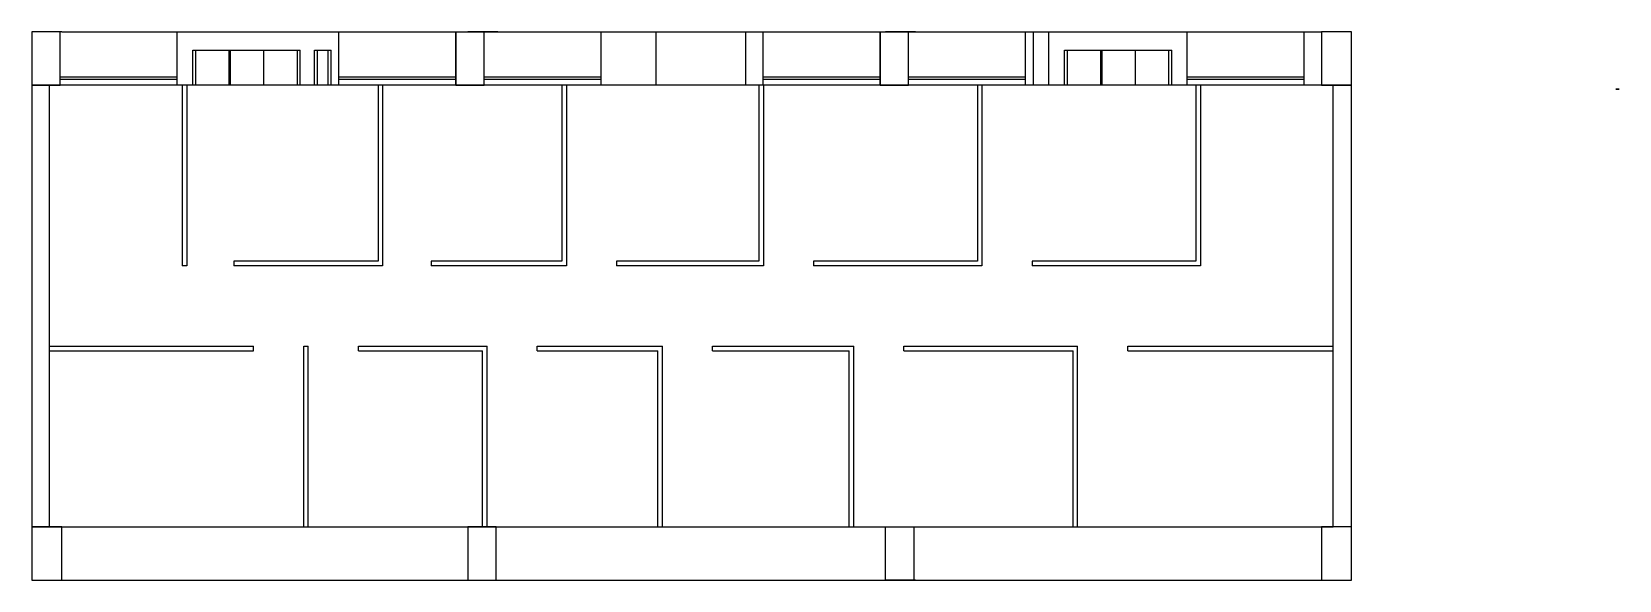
# Model space of a CAD drawing. Header units: inches. Extents: x 5367 to 11226, y 4634 to 9922.
# Drawn here: x 5367 to 6318, y 4634 to 4962 of the extents above; entities outside this region: 2.
import ezdxf

# ---------------------------------------------------------------- set-up
doc = ezdxf.new("R2010")
doc.units = ezdxf.units.IN
for name, color, linetype in [('concrete pillar', 50, 'Continuous'), ('new block', 10, 'Continuous'), ('wood', 44, 'Continuous')]:
    doc.layers.add(name, color=color, linetype=linetype)

msp = doc.modelspace()

# ---------------------------------------------------------------- linework, layer by layer
at = {"layer": 'concrete pillar'}
for p, q in [((5384.41, 4962.42), (5367.41, 4962.42)), ((5367.41, 4962.42), (5367.41, 4930.42)), ((5385.41, 4962.42), (5367.41, 4962.42)), ((5367.41, 4962.42), (5367.41, 4930.42)), ((5384.41, 4930.42), (5384.41, 4962.42)), ((5385.41, 4962.42), (6139.41, 4962.42)), ((5454.41, 4930.42), (5454.41, 4962.42)), ((5551.16, 4930.42), (5551.16, 4962.42)), ((5621.16, 4962.42), (5621.16, 4930.42)), ((5621.16, 4930.42), (5621.16, 4962.42)), ((5646.41, 4962.42), (5628.41, 4962.42)), ((5628.41, 4962.42), (5645.41, 4962.42)), ((5628.41, 4962.42), (5645.41, 4962.42)), ((5638.16, 4930.42), (5638.16, 4962.42)), ((5708.16, 4930.42), (5708.16, 4962.42)), ((5741.16, 4930.42), (5741.16, 4962.42)), ((5794.91, 4930.42), (5794.91, 4962.42)), ((5805.16, 4930.42), (5805.16, 4962.42)), ((5875.16, 4962.42), (5875.16, 4930.42)), ((5875.16, 4930.42), (5875.16, 4962.42)), ((5896.41, 4962.42), (5878.41, 4962.42)), ((5892.16, 4930.42), (5892.16, 4962.42)), ((5962.16, 4930.42), (5962.16, 4962.42)), ((5966.91, 4930.42), (5966.91, 4962.42)), ((5976.16, 4930.42), (5976.16, 4962.42)), ((6059.06, 4930.42), (6059.06, 4962.42)), ((6129.06, 4930.42), (6129.06, 4962.42)), ((6157.41, 4962.42), (6139.41, 4962.42)), ((6139.41, 4962.42), (6139.41, 4930.42)), ((6157.41, 4930.42), (6157.41, 4962.42)), ((10037.16, 4930.42), (10037.16, 4962.42)), ((5463.91, 4930.42), (5463.91, 4951.42)), ((5463.91, 4951.42), (5528.16, 4951.42)), ((5465.66, 4930.42), (5465.66, 4951.42)), ((5485.66, 4930.42), (5485.66, 4951.42)), ((5486.41, 4930.42), (5486.41, 4951.42)), ((5506.41, 4930.42), (5506.41, 4951.42)), ((5526.41, 4930.42), (5526.41, 4951.42)), ((5528.16, 4930.42), (5528.16, 4951.42)), ((5536.66, 4930.42), (5536.66, 4951.42)), ((5536.66, 4951.42), (5546.66, 4951.42)), ((5538.41, 4930.42), (5538.41, 4951.42)), ((5544.91, 4930.42), (5544.91, 4951.42)), ((5546.66, 4930.42), (5546.66, 4951.42)), ((5985.56, 4930.42), (5985.56, 4951.42)), ((5985.56, 4951.42), (6049.81, 4951.42)), ((5987.31, 4930.42), (5987.31, 4951.42)), ((6007.31, 4930.42), (6007.31, 4951.42)), ((6008.06, 4930.42), (6008.06, 4951.42)), ((6028.06, 4930.42), (6028.06, 4951.42)), ((6048.06, 4930.42), (6048.06, 4951.42)), ((6049.81, 4930.42), (6049.81, 4951.42)), ((5384.41, 4935.42), (5454.41, 4935.42)), ((5384.41, 4934.17), (5454.41, 4934.17)), ((5551.16, 4935.42), (5621.16, 4935.42)), ((5551.16, 4934.17), (5621.16, 4934.17)), ((5638.16, 4935.42), (5708.16, 4935.42)), ((5638.16, 4934.17), (5708.16, 4934.17)), ((5805.16, 4935.42), (5875.16, 4935.42)), ((5805.16, 4934.17), (5875.16, 4934.17)), ((5892.16, 4935.42), (5962.16, 4935.42)), ((5892.16, 4934.17), (5962.16, 4934.17)), ((6059.06, 4935.42), (6129.06, 4935.42)), ((6059.06, 4934.17), (6129.06, 4934.17)), ((5367.41, 4930.42), (5384.41, 4930.42)), ((5367.41, 4930.42), (5384.41, 4930.42)), ((5621.16, 4930.42), (5638.16, 4930.42)), ((5875.16, 4930.42), (5892.16, 4930.42)), ((6139.41, 4930.42), (6157.41, 4930.42)), ((5385.41, 4666.42), (5367.41, 4666.42)), ((5367.41, 4666.42), (5367.41, 4634.42)), ((5385.41, 4634.42), (5385.41, 4666.42)), ((5645.41, 4666.42), (5628.41, 4666.42)), ((5628.41, 4666.42), (5628.41, 4634.42)), ((5645.41, 4634.42), (5645.41, 4666.42)), ((5878.41, 4666.42), (5895.41, 4666.42)), ((5878.41, 4634.42), (5878.41, 4666.42)), ((5895.41, 4666.42), (5895.41, 4634.42)), ((6157.41, 4666.42), (6139.41, 4666.42)), ((6139.41, 4666.42), (6139.41, 4634.42)), ((6157.41, 4634.42), (6157.41, 4666.42)), ((5367.41, 4634.42), (5385.41, 4634.42)), ((5385.41, 4634.42), (6139.41, 4634.42)), ((5628.41, 4634.42), (5645.41, 4634.42)), ((5896.41, 4634.42), (5878.41, 4634.42)), ((6139.41, 4634.42), (6157.41, 4634.42))]:
    msp.add_line(p, q, dxfattribs=at)
msp.add_lwpolyline([(11213.5, 9890.35), (11226.5, 9890.35), (11226.5, 9922.35), (11213.5, 9922.35)], close=True, dxfattribs=at)
at = {"layer": 'new block'}
for p, q in [((6157.41, 4930.42), (5367.41, 4930.42)), ((5367.41, 4930.42), (5367.41, 4666.42)), ((5377.91, 4930.42), (5377.91, 4666.42)), ((6146.41, 4666.42), (6146.41, 4930.42)), ((6157.41, 4666.42), (6157.41, 4930.42)), ((5367.41, 4666.42), (6146.41, 4666.42))]:
    msp.add_line(p, q, dxfattribs=at)
at = {"layer": 'wood'}
for p, q in [((5457.41, 4930.42), (5457.41, 4822.42)), ((5460.16, 4930.42), (5460.16, 4822.42)), ((5574.66, 4930.42), (5574.66, 4825.17)), ((5577.41, 4930.42), (5577.41, 4822.42)), ((5684.66, 4930.42), (5684.66, 4825.17)), ((5687.41, 4930.42), (5687.41, 4822.42)), ((5802.66, 4930.42), (5802.66, 4825.17)), ((5805.41, 4930.42), (5805.41, 4822.42)), ((5933.41, 4930.42), (5933.41, 4825.17)), ((5936.16, 4930.42), (5936.16, 4822.42)), ((5936.16, 4930.42), (5936.16, 4822.42)), ((6064.16, 4930.42), (6064.16, 4825.17)), ((6066.91, 4930.42), (6066.91, 4822.42)), ((5460.16, 4822.42), (5457.41, 4822.42)), ((5488.41, 4825.17), (5488.41, 4822.42)), ((5574.66, 4825.17), (5488.41, 4825.17)), ((5577.41, 4822.42), (5488.41, 4822.42)), ((5606.41, 4825.17), (5606.41, 4822.42)), ((5684.66, 4825.17), (5606.41, 4825.17)), ((5687.41, 4822.42), (5606.41, 4822.42)), ((5717.41, 4825.17), (5717.41, 4822.42)), ((5802.66, 4825.17), (5717.41, 4825.17)), ((5805.41, 4822.42), (5717.41, 4822.42)), ((5835.41, 4825.17), (5835.41, 4822.42)), ((5933.41, 4825.17), (5835.41, 4825.17)), ((5936.16, 4822.42), (5835.41, 4822.42)), ((6064.16, 4825.17), (5966.16, 4825.17)), ((5966.16, 4825.17), (5966.16, 4822.42)), ((6066.91, 4822.42), (5966.16, 4822.42)), ((5378.41, 4774.42), (5500.16, 4774.42)), ((5378.41, 4771.67), (5500.16, 4771.67)), ((5500.16, 4771.67), (5500.16, 4774.42)), ((5530.16, 4666.42), (5530.16, 4774.42)), ((5530.16, 4774.42), (5532.91, 4774.42)), ((5532.91, 4666.42), (5532.91, 4774.42)), ((5562.91, 4771.67), (5562.91, 4774.42)), ((5562.91, 4774.42), (5639.91, 4774.42)), ((5562.91, 4771.67), (5637.16, 4771.67)), ((5637.16, 4666.42), (5637.16, 4771.67)), ((5639.91, 4666.42), (5639.91, 4774.42)), ((5669.91, 4771.67), (5669.91, 4774.42)), ((5669.91, 4774.42), (5744.91, 4774.42)), ((5669.91, 4771.67), (5742.16, 4771.67)), ((5742.16, 4666.42), (5742.16, 4771.67)), ((5744.91, 4666.42), (5744.91, 4774.42)), ((5774.91, 4771.67), (5774.91, 4774.42)), ((5774.91, 4774.42), (5859.41, 4774.42)), ((5774.91, 4771.67), (5856.66, 4771.67)), ((5856.66, 4666.42), (5856.66, 4771.67)), ((5859.41, 4666.42), (5859.41, 4774.42)), ((5889.41, 4771.67), (5889.41, 4774.42)), ((5889.41, 4774.42), (5993.41, 4774.42)), ((5889.41, 4771.67), (5990.66, 4771.67)), ((5990.66, 4666.42), (5990.66, 4771.67)), ((5993.41, 4666.42), (5993.41, 4774.42)), ((6023.41, 4771.67), (6023.41, 4774.42)), ((6023.41, 4774.42), (6146.41, 4774.42)), ((6023.41, 4771.67), (6146.41, 4771.67))]:
    msp.add_line(p, q, dxfattribs=at)
msp.add_lwpolyline([(6315.58, 4928.01), (6317.58, 4928.01), (6317.58, 4928.01), (6315.58, 4928.01)], close=True, dxfattribs=at)

doc.saveas('drawing.dxf')
